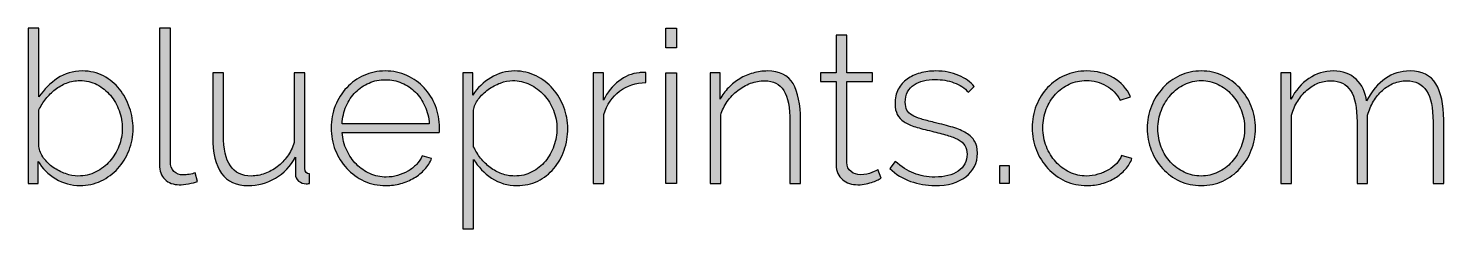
# Model space of a CAD drawing. Extents: x 65 to 351, y 40 to 244.
# Drawn here: x 290.1 to 351.1, y 41.6 to 50.3 of the extents above; entities that cross this region are included whole.
import ezdxf

# ---------------------------------------------------------------- set-up
doc = ezdxf.new("R2010")
doc.units = 0
doc.header["$MEASUREMENT"] = 0
doc.layers.add('COPYRIGHT_NOTICE', color=7, linetype='CONTINUOUS')

# ---------------------------------------------------------------- blocks, each defined once
blk = doc.blocks.new('BLOCK_4')
at = {"layer": 'COPYRIGHT_NOTICE'}
h = blk.add_hatch(color=7, dxfattribs=at)
h.dxf.hatch_style = 2
edge = h.paths.add_edge_path()
edge.add_spline(control_points=[(292.352, 43.491), (291.979, 43.491), (291.631, 43.588), (291.307, 43.784), (290.982, 43.98), (290.729, 44.231), (290.545, 44.536), (290.545, 44.536), (290.545, 43.583), (290.545, 43.583), (290.545, 43.583), (290.124, 43.583), (290.124, 43.583), (290.124, 43.583), (290.124, 50.278), (290.124, 50.278), (290.124, 50.278), (290.582, 50.278), (290.582, 50.278), (290.582, 50.278), (290.582, 47.316), (290.582, 47.316), (290.808, 47.646), (291.076, 47.915), (291.384, 48.123), (291.693, 48.331), (292.05, 48.435), (292.453, 48.435), (292.789, 48.435), (293.094, 48.363), (293.366, 48.219), (293.638, 48.075), (293.867, 47.886), (294.054, 47.651), (294.24, 47.415), (294.384, 47.149), (294.485, 46.852), (294.586, 46.556), (294.636, 46.255), (294.636, 45.949), (294.636, 45.619), (294.578, 45.305), (294.462, 45.009), (294.345, 44.712), (294.185, 44.452), (293.98, 44.229), (293.775, 44.006), (293.534, 43.827), (293.256, 43.692), (292.977, 43.558), (292.676, 43.491), (292.352, 43.491)], knot_values=[0, 0, 0, 0, 1, 1, 1, 2, 2, 2, 3, 3, 3, 4, 4, 4, 5, 5, 5, 6, 6, 6, 7, 7, 7, 8, 8, 8, 9, 9, 9, 10, 10, 10, 11, 11, 11, 12, 12, 12, 13, 13, 13, 14, 14, 14, 15, 15, 15, 16, 16, 16, 17, 17, 17, 17], degree=3, periodic=1)
edge = h.paths.add_edge_path()
edge.add_spline(control_points=[(292.261, 43.904), (292.542, 43.904), (292.799, 43.961), (293.031, 44.078), (293.263, 44.194), (293.464, 44.348), (293.632, 44.541), (293.8, 44.734), (293.931, 44.952), (294.026, 45.197), (294.121, 45.441), (294.168, 45.692), (294.168, 45.949), (294.168, 46.218), (294.124, 46.476), (294.035, 46.724), (293.947, 46.972), (293.821, 47.192), (293.659, 47.385), (293.497, 47.577), (293.305, 47.731), (293.081, 47.848), (292.858, 47.964), (292.612, 48.022), (292.343, 48.022), (292.141, 48.022), (291.952, 47.987), (291.774, 47.916), (291.597, 47.846), (291.433, 47.753), (291.284, 47.637), (291.134, 47.52), (290.999, 47.386), (290.88, 47.233), (290.761, 47.08), (290.661, 46.921), (290.582, 46.756), (290.582, 46.756), (290.582, 45.179), (290.582, 45.179), (290.6, 45.001), (290.668, 44.834), (290.784, 44.679), (290.9, 44.523), (291.039, 44.388), (291.201, 44.275), (291.363, 44.162), (291.539, 44.072), (291.729, 44.005), (291.918, 43.937), (292.096, 43.904), (292.261, 43.904)], knot_values=[0, 0, 0, 0, 1, 1, 1, 2, 2, 2, 3, 3, 3, 4, 4, 4, 5, 5, 5, 6, 6, 6, 7, 7, 7, 8, 8, 8, 9, 9, 9, 10, 10, 10, 11, 11, 11, 12, 12, 12, 13, 13, 13, 14, 14, 14, 15, 15, 15, 16, 16, 16, 17, 17, 17, 17], degree=3, periodic=1)
h = blk.add_hatch(color=7, dxfattribs=at)
h.dxf.hatch_style = 2
edge = h.paths.add_edge_path()
edge.add_spline(control_points=[(295.774, 50.278), (295.774, 50.278), (296.241, 50.278), (296.241, 50.278), (296.241, 50.278), (296.241, 44.527), (296.241, 44.527), (296.241, 44.35), (296.292, 44.209), (296.393, 44.105), (296.494, 44.001), (296.633, 43.949), (296.81, 43.949), (296.877, 43.949), (296.958, 43.957), (297.053, 43.973), (297.148, 43.988), (297.235, 44.01), (297.315, 44.041), (297.315, 44.041), (297.406, 43.674), (297.406, 43.674), (297.302, 43.631), (297.174, 43.596), (297.021, 43.569), (296.868, 43.541), (296.737, 43.527), (296.627, 43.527), (296.37, 43.527), (296.163, 43.606), (296.007, 43.761), (295.851, 43.917), (295.774, 44.127), (295.774, 44.39), (295.774, 44.39), (295.774, 50.278), (295.774, 50.278)], knot_values=[0, 0, 0, 0, 1, 1, 1, 2, 2, 2, 3, 3, 3, 4, 4, 4, 5, 5, 5, 6, 6, 6, 7, 7, 7, 8, 8, 8, 9, 9, 9, 10, 10, 10, 11, 11, 11, 12, 12, 12, 12], degree=3, periodic=1)
h = blk.add_hatch(color=7, dxfattribs=at)
h.dxf.hatch_style = 2
h.paths.add_polyline_path([(317.585, 49.434), (317.585, 50.278), (318.043, 50.278), (318.043, 49.434)])
h.paths.add_polyline_path([(317.585, 43.583), (317.585, 48.352), (318.043, 48.352), (318.043, 43.583)])
h = blk.add_hatch(color=7, dxfattribs=at)
h.dxf.hatch_style = 2
edge = h.paths.add_edge_path()
edge.add_spline(control_points=[(326.848, 43.812), (326.824, 43.8), (326.782, 43.776), (326.725, 43.743), (326.666, 43.709), (326.593, 43.677), (326.504, 43.647), (326.416, 43.616), (326.316, 43.588), (326.206, 43.564), (326.096, 43.54), (325.977, 43.527), (325.848, 43.527), (325.72, 43.527), (325.599, 43.546), (325.486, 43.583), (325.373, 43.619), (325.274, 43.674), (325.188, 43.748), (325.103, 43.821), (325.035, 43.909), (324.987, 44.014), (324.937, 44.118), (324.913, 44.24), (324.913, 44.38), (324.913, 44.38), (324.913, 47.976), (324.913, 47.976), (324.913, 47.976), (324.243, 47.976), (324.243, 47.976), (324.243, 47.976), (324.243, 48.352), (324.243, 48.352), (324.243, 48.352), (324.913, 48.352), (324.913, 48.352), (324.913, 48.352), (324.913, 49.985), (324.913, 49.985), (324.913, 49.985), (325.372, 49.985), (325.372, 49.985), (325.372, 49.985), (325.372, 48.352), (325.372, 48.352), (325.372, 48.352), (326.481, 48.352), (326.481, 48.352), (326.481, 48.352), (326.481, 47.976), (326.481, 47.976), (326.481, 47.976), (325.372, 47.976), (325.372, 47.976), (325.372, 47.976), (325.372, 44.491), (325.372, 44.491), (325.372, 44.313), (325.433, 44.18), (325.555, 44.092), (325.677, 44.003), (325.815, 43.959), (325.968, 43.959), (326.157, 43.959), (326.321, 43.991), (326.459, 44.055), (326.596, 44.119), (326.68, 44.16), (326.711, 44.179), (326.711, 44.179), (326.848, 43.812), (326.848, 43.812)], knot_values=[0, 0, 0, 0, 1, 1, 1, 2, 2, 2, 3, 3, 3, 4, 4, 4, 5, 5, 5, 6, 6, 6, 7, 7, 7, 8, 8, 8, 9, 9, 9, 10, 10, 10, 11, 11, 11, 12, 12, 12, 13, 13, 13, 14, 14, 14, 15, 15, 15, 16, 16, 16, 17, 17, 17, 18, 18, 18, 19, 19, 19, 20, 20, 20, 21, 21, 21, 22, 22, 22, 23, 23, 23, 24, 24, 24, 24], degree=3, periodic=1)
h = blk.add_hatch(color=7, dxfattribs=at)
h.dxf.hatch_style = 2
edge = h.paths.add_edge_path()
edge.add_spline(control_points=[(299.589, 43.491), (298.574, 43.491), (298.067, 44.194), (298.067, 45.6), (298.067, 45.6), (298.067, 48.352), (298.067, 48.352), (298.067, 48.352), (298.525, 48.352), (298.525, 48.352), (298.525, 48.352), (298.525, 45.665), (298.525, 45.665), (298.525, 44.491), (298.925, 43.904), (299.726, 43.904), (299.928, 43.904), (300.124, 43.939), (300.313, 44.009), (300.503, 44.079), (300.68, 44.177), (300.846, 44.303), (301.011, 44.428), (301.156, 44.579), (301.281, 44.757), (301.407, 44.934), (301.506, 45.129), (301.58, 45.344), (301.58, 45.344), (301.58, 48.352), (301.58, 48.352), (301.58, 48.352), (302.038, 48.352), (302.038, 48.352), (302.038, 48.352), (302.038, 44.225), (302.038, 44.225), (302.038, 44.072), (302.102, 43.995), (302.231, 43.995), (302.231, 43.995), (302.231, 43.583), (302.231, 43.583), (302.2, 43.577), (302.172, 43.573), (302.148, 43.573), (302.124, 43.573), (302.105, 43.573), (302.093, 43.573), (301.971, 43.573), (301.862, 43.611), (301.767, 43.688), (301.673, 43.764), (301.625, 43.867), (301.625, 43.995), (301.625, 43.995), (301.625, 44.711), (301.625, 44.711), (301.417, 44.326), (301.131, 44.026), (300.767, 43.812), (300.404, 43.598), (300.011, 43.491), (299.589, 43.491)], knot_values=[0, 0, 0, 0, 1, 1, 1, 2, 2, 2, 3, 3, 3, 4, 4, 4, 5, 5, 5, 6, 6, 6, 7, 7, 7, 8, 8, 8, 9, 9, 9, 10, 10, 10, 11, 11, 11, 12, 12, 12, 13, 13, 13, 14, 14, 14, 15, 15, 15, 16, 16, 16, 17, 17, 17, 18, 18, 18, 19, 19, 19, 20, 20, 20, 21, 21, 21, 21], degree=3, periodic=1)
h = blk.add_hatch(color=7, dxfattribs=at)
h.dxf.hatch_style = 2
edge = h.paths.add_edge_path()
edge.add_spline(control_points=[(305.523, 43.491), (305.187, 43.491), (304.875, 43.557), (304.588, 43.688), (304.3, 43.82), (304.051, 44), (303.84, 44.229), (303.629, 44.459), (303.464, 44.723), (303.345, 45.023), (303.226, 45.322), (303.166, 45.643), (303.166, 45.985), (303.166, 46.322), (303.226, 46.638), (303.345, 46.935), (303.464, 47.232), (303.628, 47.491), (303.836, 47.715), (304.043, 47.938), (304.29, 48.114), (304.574, 48.242), (304.858, 48.371), (305.166, 48.435), (305.496, 48.435), (305.832, 48.435), (306.144, 48.369), (306.431, 48.238), (306.719, 48.106), (306.966, 47.929), (307.174, 47.705), (307.382, 47.482), (307.544, 47.222), (307.66, 46.926), (307.777, 46.629), (307.835, 46.316), (307.835, 45.985), (307.835, 45.955), (307.835, 45.917), (307.835, 45.871), (307.835, 45.825), (307.832, 45.796), (307.825, 45.784), (307.825, 45.784), (303.643, 45.784), (303.643, 45.784), (303.661, 45.509), (303.725, 45.253), (303.836, 45.018), (303.946, 44.782), (304.085, 44.579), (304.253, 44.408), (304.421, 44.237), (304.615, 44.102), (304.835, 44.005), (305.056, 43.907), (305.291, 43.858), (305.542, 43.858), (305.707, 43.858), (305.869, 43.881), (306.028, 43.926), (306.187, 43.973), (306.335, 44.035), (306.473, 44.114), (306.61, 44.194), (306.732, 44.29), (306.84, 44.404), (306.946, 44.516), (307.031, 44.64), (307.092, 44.775), (307.092, 44.775), (307.495, 44.665), (307.495, 44.665), (307.428, 44.494), (307.329, 44.336), (307.197, 44.192), (307.066, 44.049), (306.913, 43.925), (306.739, 43.821), (306.564, 43.717), (306.373, 43.636), (306.165, 43.578), (305.958, 43.52), (305.744, 43.491), (305.523, 43.491)], knot_values=[0, 0, 0, 0, 1, 1, 1, 2, 2, 2, 3, 3, 3, 4, 4, 4, 5, 5, 5, 6, 6, 6, 7, 7, 7, 8, 8, 8, 9, 9, 9, 10, 10, 10, 11, 11, 11, 12, 12, 12, 13, 13, 13, 14, 14, 14, 15, 15, 15, 16, 16, 16, 17, 17, 17, 18, 18, 18, 19, 19, 19, 20, 20, 20, 21, 21, 21, 22, 22, 22, 23, 23, 23, 24, 24, 24, 25, 25, 25, 26, 26, 26, 27, 27, 27, 28, 28, 28, 28], degree=3, periodic=1)
edge = h.paths.add_edge_path()
edge.add_spline(control_points=[(307.394, 46.151), (307.376, 46.432), (307.313, 46.689), (307.206, 46.921), (307.099, 47.153), (306.962, 47.354), (306.794, 47.522), (306.626, 47.69), (306.431, 47.821), (306.211, 47.916), (305.991, 48.011), (305.756, 48.059), (305.505, 48.059), (305.254, 48.059), (305.019, 48.011), (304.799, 47.916), (304.578, 47.821), (304.385, 47.69), (304.216, 47.522), (304.048, 47.354), (303.914, 47.152), (303.813, 46.917), (303.712, 46.681), (303.652, 46.426), (303.634, 46.151), (303.634, 46.151), (307.394, 46.151), (307.394, 46.151)], knot_values=[0, 0, 0, 0, 1, 1, 1, 2, 2, 2, 3, 3, 3, 4, 4, 4, 5, 5, 5, 6, 6, 6, 7, 7, 7, 8, 8, 8, 9, 9, 9, 9], degree=3, periodic=1)
h = blk.add_hatch(color=7, dxfattribs=at)
h.dxf.hatch_style = 2
edge = h.paths.add_edge_path()
edge.add_spline(control_points=[(311.173, 43.491), (310.764, 43.491), (310.398, 43.599), (310.078, 43.816), (309.756, 44.033), (309.498, 44.298), (309.302, 44.61), (309.302, 44.61), (309.302, 41.629), (309.302, 41.629), (309.302, 41.629), (308.844, 41.629), (308.844, 41.629), (308.844, 41.629), (308.844, 48.352), (308.844, 48.352), (308.844, 48.352), (309.266, 48.352), (309.266, 48.352), (309.266, 48.352), (309.266, 47.398), (309.266, 47.398), (309.461, 47.704), (309.72, 47.953), (310.041, 48.146), (310.362, 48.338), (310.706, 48.435), (311.072, 48.435), (311.403, 48.435), (311.708, 48.364), (311.99, 48.224), (312.271, 48.083), (312.513, 47.898), (312.714, 47.669), (312.916, 47.439), (313.073, 47.175), (313.187, 46.875), (313.3, 46.576), (313.357, 46.27), (313.357, 45.958), (313.357, 45.628), (313.305, 45.313), (313.201, 45.013), (313.096, 44.714), (312.948, 44.451), (312.756, 44.225), (312.563, 43.998), (312.332, 43.82), (312.063, 43.688), (311.794, 43.557), (311.498, 43.491), (311.173, 43.491)], knot_values=[0, 0, 0, 0, 1, 1, 1, 2, 2, 2, 3, 3, 3, 4, 4, 4, 5, 5, 5, 6, 6, 6, 7, 7, 7, 8, 8, 8, 9, 9, 9, 10, 10, 10, 11, 11, 11, 12, 12, 12, 13, 13, 13, 14, 14, 14, 15, 15, 15, 16, 16, 16, 17, 17, 17, 17], degree=3, periodic=1)
edge = h.paths.add_edge_path()
edge.add_spline(control_points=[(311.064, 43.904), (311.338, 43.904), (311.589, 43.961), (311.816, 44.078), (312.042, 44.194), (312.234, 44.348), (312.393, 44.541), (312.552, 44.734), (312.674, 44.954), (312.76, 45.201), (312.846, 45.449), (312.889, 45.701), (312.889, 45.958), (312.889, 46.233), (312.84, 46.495), (312.742, 46.742), (312.644, 46.99), (312.508, 47.208), (312.334, 47.398), (312.159, 47.588), (311.956, 47.739), (311.724, 47.852), (311.491, 47.965), (311.244, 48.022), (310.981, 48.022), (310.816, 48.022), (310.64, 47.987), (310.453, 47.916), (310.267, 47.846), (310.091, 47.751), (309.926, 47.632), (309.761, 47.513), (309.62, 47.377), (309.504, 47.224), (309.388, 47.071), (309.321, 46.909), (309.302, 46.738), (309.302, 46.738), (309.302, 45.169), (309.302, 45.169), (309.382, 44.992), (309.483, 44.827), (309.605, 44.674), (309.727, 44.521), (309.865, 44.387), (310.018, 44.271), (310.171, 44.154), (310.336, 44.064), (310.513, 44), (310.69, 43.936), (310.874, 43.904), (311.064, 43.904)], knot_values=[0, 0, 0, 0, 1, 1, 1, 2, 2, 2, 3, 3, 3, 4, 4, 4, 5, 5, 5, 6, 6, 6, 7, 7, 7, 8, 8, 8, 9, 9, 9, 10, 10, 10, 11, 11, 11, 12, 12, 12, 13, 13, 13, 14, 14, 14, 15, 15, 15, 16, 16, 16, 17, 17, 17, 17], degree=3, periodic=1)
h = blk.add_hatch(color=7, dxfattribs=at)
h.dxf.hatch_style = 2
edge = h.paths.add_edge_path()
edge.add_spline(control_points=[(316.713, 47.939), (316.286, 47.927), (315.911, 47.8), (315.59, 47.559), (315.269, 47.317), (315.044, 46.986), (314.916, 46.564), (314.916, 46.564), (314.916, 43.583), (314.916, 43.583), (314.916, 43.583), (314.457, 43.583), (314.457, 43.583), (314.457, 43.583), (314.457, 48.352), (314.457, 48.352), (314.457, 48.352), (314.898, 48.352), (314.898, 48.352), (314.898, 48.352), (314.898, 47.178), (314.898, 47.178), (315.063, 47.514), (315.281, 47.788), (315.553, 47.999), (315.825, 48.21), (316.117, 48.331), (316.429, 48.361), (316.49, 48.367), (316.545, 48.371), (316.594, 48.371), (316.643, 48.371), (316.683, 48.371), (316.713, 48.371), (316.713, 48.371), (316.713, 47.939), (316.713, 47.939)], knot_values=[0, 0, 0, 0, 1, 1, 1, 2, 2, 2, 3, 3, 3, 4, 4, 4, 5, 5, 5, 6, 6, 6, 7, 7, 7, 8, 8, 8, 9, 9, 9, 10, 10, 10, 11, 11, 11, 12, 12, 12, 12], degree=3, periodic=1)
h = blk.add_hatch(color=7, dxfattribs=at)
h.dxf.hatch_style = 2
edge = h.paths.add_edge_path()
edge.add_spline(control_points=[(323.381, 43.583), (323.381, 43.583), (322.923, 43.583), (322.923, 43.583), (322.923, 43.583), (322.923, 46.242), (322.923, 46.242), (322.923, 46.86), (322.836, 47.309), (322.661, 47.591), (322.487, 47.872), (322.21, 48.013), (321.831, 48.013), (321.63, 48.013), (321.429, 47.976), (321.231, 47.903), (321.032, 47.829), (320.847, 47.725), (320.676, 47.591), (320.504, 47.456), (320.355, 47.299), (320.226, 47.119), (320.098, 46.938), (320.003, 46.744), (319.942, 46.536), (319.942, 46.536), (319.942, 43.583), (319.942, 43.583), (319.942, 43.583), (319.483, 43.583), (319.483, 43.583), (319.483, 43.583), (319.483, 48.352), (319.483, 48.352), (319.483, 48.352), (319.914, 48.352), (319.914, 48.352), (319.914, 48.352), (319.914, 47.215), (319.914, 47.215), (320.012, 47.398), (320.133, 47.565), (320.277, 47.715), (320.42, 47.864), (320.582, 47.993), (320.763, 48.1), (320.943, 48.207), (321.134, 48.289), (321.336, 48.347), (321.538, 48.406), (321.746, 48.435), (321.96, 48.435), (322.48, 48.435), (322.846, 48.253), (323.06, 47.889), (323.274, 47.525), (323.381, 47.004), (323.381, 46.325), (323.381, 46.325), (323.381, 43.583), (323.381, 43.583)], knot_values=[0, 0, 0, 0, 1, 1, 1, 2, 2, 2, 3, 3, 3, 4, 4, 4, 5, 5, 5, 6, 6, 6, 7, 7, 7, 8, 8, 8, 9, 9, 9, 10, 10, 10, 11, 11, 11, 12, 12, 12, 13, 13, 13, 14, 14, 14, 15, 15, 15, 16, 16, 16, 17, 17, 17, 18, 18, 18, 19, 19, 19, 20, 20, 20, 20], degree=3, periodic=1)
h = blk.add_hatch(color=7, dxfattribs=at)
h.dxf.hatch_style = 2
edge = h.paths.add_edge_path()
edge.add_spline(control_points=[(329.169, 43.491), (328.802, 43.491), (328.45, 43.552), (328.114, 43.674), (327.778, 43.796), (327.484, 43.98), (327.233, 44.225), (327.233, 44.225), (327.463, 44.536), (327.463, 44.536), (327.72, 44.304), (327.985, 44.133), (328.261, 44.023), (328.536, 43.913), (328.838, 43.858), (329.169, 43.858), (329.584, 43.858), (329.919, 43.945), (330.173, 44.119), (330.427, 44.293), (330.554, 44.536), (330.554, 44.848), (330.554, 44.995), (330.522, 45.119), (330.457, 45.22), (330.393, 45.321), (330.297, 45.406), (330.169, 45.477), (330.04, 45.547), (329.881, 45.61), (329.691, 45.665), (329.502, 45.72), (329.282, 45.778), (329.031, 45.839), (328.762, 45.9), (328.528, 45.961), (328.33, 46.022), (328.131, 46.083), (327.967, 46.157), (327.839, 46.242), (327.71, 46.328), (327.614, 46.432), (327.55, 46.554), (327.486, 46.677), (327.454, 46.833), (327.454, 47.022), (327.454, 47.261), (327.499, 47.468), (327.591, 47.646), (327.683, 47.823), (327.81, 47.97), (327.972, 48.086), (328.134, 48.202), (328.32, 48.289), (328.531, 48.347), (328.742, 48.406), (328.967, 48.435), (329.205, 48.435), (329.579, 48.435), (329.909, 48.372), (330.196, 48.246), (330.484, 48.121), (330.706, 47.961), (330.866, 47.765), (330.866, 47.765), (330.609, 47.518), (330.609, 47.518), (330.45, 47.701), (330.243, 47.839), (329.989, 47.93), (329.736, 48.022), (329.465, 48.068), (329.178, 48.068), (329, 48.068), (328.834, 48.049), (328.678, 48.013), (328.522, 47.976), (328.386, 47.918), (328.27, 47.839), (328.154, 47.759), (328.062, 47.656), (327.995, 47.531), (327.927, 47.406), (327.894, 47.257), (327.894, 47.086), (327.894, 46.946), (327.917, 46.833), (327.963, 46.747), (328.009, 46.661), (328.082, 46.588), (328.183, 46.527), (328.283, 46.466), (328.413, 46.412), (328.573, 46.366), (328.731, 46.32), (328.921, 46.27), (329.141, 46.215), (329.441, 46.142), (329.707, 46.071), (329.939, 46.004), (330.171, 45.937), (330.366, 45.854), (330.522, 45.756), (330.677, 45.659), (330.797, 45.542), (330.879, 45.408), (330.962, 45.273), (331.003, 45.102), (331.003, 44.894), (331.003, 44.466), (330.837, 44.125), (330.503, 43.872), (330.17, 43.618), (329.725, 43.491), (329.169, 43.491)], knot_values=[0, 0, 0, 0, 1, 1, 1, 2, 2, 2, 3, 3, 3, 4, 4, 4, 5, 5, 5, 6, 6, 6, 7, 7, 7, 8, 8, 8, 9, 9, 9, 10, 10, 10, 11, 11, 11, 12, 12, 12, 13, 13, 13, 14, 14, 14, 15, 15, 15, 16, 16, 16, 17, 17, 17, 18, 18, 18, 19, 19, 19, 20, 20, 20, 21, 21, 21, 22, 22, 22, 23, 23, 23, 24, 24, 24, 25, 25, 25, 26, 26, 26, 27, 27, 27, 28, 28, 28, 29, 29, 29, 30, 30, 30, 31, 31, 31, 32, 32, 32, 33, 33, 33, 34, 34, 34, 35, 35, 35, 36, 36, 36, 37, 37, 37, 38, 38, 38, 38], degree=3, periodic=1)
h = blk.add_hatch(color=7, dxfattribs=at)
h.dxf.hatch_style = 2
edge = h.paths.add_edge_path()
edge.add_spline(control_points=[(333.36, 45.985), (333.36, 46.322), (333.418, 46.64), (333.534, 46.939), (333.651, 47.239), (333.813, 47.499), (334.021, 47.719), (334.228, 47.939), (334.476, 48.114), (334.764, 48.242), (335.051, 48.371), (335.366, 48.435), (335.708, 48.435), (336.142, 48.435), (336.524, 48.337), (336.855, 48.141), (337.185, 47.945), (337.433, 47.673), (337.598, 47.325), (337.598, 47.325), (337.148, 47.178), (337.148, 47.178), (337.008, 47.441), (336.807, 47.647), (336.548, 47.797), (336.287, 47.947), (336.002, 48.022), (335.69, 48.022), (335.427, 48.022), (335.182, 47.97), (334.956, 47.866), (334.73, 47.762), (334.533, 47.618), (334.365, 47.435), (334.196, 47.252), (334.063, 47.036), (333.965, 46.788), (333.868, 46.54), (333.819, 46.273), (333.819, 45.985), (333.819, 45.698), (333.869, 45.428), (333.97, 45.174), (334.071, 44.92), (334.206, 44.7), (334.374, 44.513), (334.542, 44.327), (334.741, 44.179), (334.97, 44.069), (335.199, 43.959), (335.442, 43.904), (335.699, 43.904), (335.864, 43.904), (336.028, 43.928), (336.19, 43.977), (336.352, 44.026), (336.502, 44.09), (336.639, 44.17), (336.777, 44.249), (336.896, 44.342), (336.997, 44.449), (337.098, 44.556), (337.167, 44.668), (337.204, 44.784), (337.204, 44.784), (337.653, 44.656), (337.653, 44.656), (337.592, 44.491), (337.498, 44.336), (337.373, 44.192), (337.248, 44.049), (337.099, 43.925), (336.928, 43.821), (336.757, 43.717), (336.567, 43.636), (336.359, 43.578), (336.152, 43.52), (335.938, 43.491), (335.718, 43.491), (335.381, 43.491), (335.069, 43.557), (334.782, 43.688), (334.494, 43.82), (334.245, 44), (334.034, 44.229), (333.824, 44.459), (333.658, 44.723), (333.539, 45.023), (333.42, 45.322), (333.36, 45.643), (333.36, 45.985)], knot_values=[0, 0, 0, 0, 1, 1, 1, 2, 2, 2, 3, 3, 3, 4, 4, 4, 5, 5, 5, 6, 6, 6, 7, 7, 7, 8, 8, 8, 9, 9, 9, 10, 10, 10, 11, 11, 11, 12, 12, 12, 13, 13, 13, 14, 14, 14, 15, 15, 15, 16, 16, 16, 17, 17, 17, 18, 18, 18, 19, 19, 19, 20, 20, 20, 21, 21, 21, 22, 22, 22, 23, 23, 23, 24, 24, 24, 25, 25, 25, 26, 26, 26, 27, 27, 27, 28, 28, 28, 29, 29, 29, 30, 30, 30, 30], degree=3, periodic=1)
h = blk.add_hatch(color=7, dxfattribs=at)
h.dxf.hatch_style = 2
edge = h.paths.add_edge_path()
edge.add_spline(control_points=[(340.643, 43.491), (340.307, 43.491), (339.996, 43.557), (339.712, 43.688), (339.428, 43.82), (339.181, 43.998), (338.974, 44.225), (338.766, 44.451), (338.604, 44.714), (338.488, 45.013), (338.371, 45.313), (338.313, 45.628), (338.313, 45.958), (338.313, 46.294), (338.373, 46.612), (338.492, 46.912), (338.611, 47.212), (338.775, 47.474), (338.983, 47.701), (339.191, 47.927), (339.437, 48.106), (339.721, 48.238), (340.005, 48.369), (340.313, 48.435), (340.643, 48.435), (340.973, 48.435), (341.279, 48.369), (341.56, 48.238), (341.841, 48.106), (342.088, 47.927), (342.298, 47.701), (342.51, 47.474), (342.675, 47.212), (342.794, 46.912), (342.913, 46.612), (342.973, 46.294), (342.973, 45.958), (342.973, 45.628), (342.913, 45.313), (342.794, 45.013), (342.675, 44.714), (342.511, 44.451), (342.303, 44.225), (342.095, 43.998), (341.849, 43.82), (341.565, 43.688), (341.28, 43.557), (340.973, 43.491), (340.643, 43.491)], knot_values=[0, 0, 0, 0, 1, 1, 1, 2, 2, 2, 3, 3, 3, 4, 4, 4, 5, 5, 5, 6, 6, 6, 7, 7, 7, 8, 8, 8, 9, 9, 9, 10, 10, 10, 11, 11, 11, 12, 12, 12, 13, 13, 13, 14, 14, 14, 15, 15, 15, 16, 16, 16, 16], degree=3, periodic=1)
edge = h.paths.add_edge_path()
edge.add_spline(control_points=[(338.772, 45.94), (338.772, 45.659), (338.821, 45.394), (338.919, 45.146), (339.016, 44.899), (339.149, 44.683), (339.318, 44.5), (339.486, 44.316), (339.683, 44.171), (339.909, 44.064), (340.135, 43.957), (340.377, 43.904), (340.634, 43.904), (340.891, 43.904), (341.132, 43.957), (341.358, 44.064), (341.585, 44.171), (341.783, 44.319), (341.955, 44.509), (342.126, 44.698), (342.26, 44.917), (342.358, 45.165), (342.456, 45.412), (342.505, 45.68), (342.505, 45.967), (342.505, 46.248), (342.456, 46.513), (342.358, 46.761), (342.26, 47.008), (342.126, 47.225), (341.955, 47.412), (341.783, 47.598), (341.586, 47.747), (341.363, 47.857), (341.14, 47.967), (340.9, 48.022), (340.643, 48.022), (340.386, 48.022), (340.145, 47.967), (339.918, 47.857), (339.692, 47.747), (339.495, 47.597), (339.327, 47.407), (339.159, 47.218), (339.024, 46.996), (338.923, 46.742), (338.822, 46.488), (338.772, 46.221), (338.772, 45.94)], knot_values=[0, 0, 0, 0, 1, 1, 1, 2, 2, 2, 3, 3, 3, 4, 4, 4, 5, 5, 5, 6, 6, 6, 7, 7, 7, 8, 8, 8, 9, 9, 9, 10, 10, 10, 11, 11, 11, 12, 12, 12, 13, 13, 13, 14, 14, 14, 15, 15, 15, 16, 16, 16, 16], degree=3, periodic=1)
h = blk.add_hatch(color=7, dxfattribs=at)
h.dxf.hatch_style = 2
edge = h.paths.add_edge_path()
edge.add_spline(control_points=[(351.081, 43.583), (351.081, 43.583), (350.622, 43.583), (350.622, 43.583), (350.622, 43.583), (350.622, 46.242), (350.622, 46.242), (350.622, 46.848), (350.529, 47.294), (350.342, 47.582), (350.156, 47.869), (349.87, 48.013), (349.485, 48.013), (349.289, 48.013), (349.103, 47.976), (348.925, 47.903), (348.748, 47.829), (348.586, 47.727), (348.439, 47.595), (348.293, 47.464), (348.165, 47.308), (348.059, 47.128), (347.952, 46.947), (347.867, 46.747), (347.806, 46.527), (347.806, 46.527), (347.806, 43.583), (347.806, 43.583), (347.806, 43.583), (347.348, 43.583), (347.348, 43.583), (347.348, 43.583), (347.348, 46.242), (347.348, 46.242), (347.348, 46.854), (347.256, 47.302), (347.073, 47.586), (346.889, 47.871), (346.605, 48.013), (346.22, 48.013), (346.024, 48.013), (345.839, 47.977), (345.665, 47.907), (345.49, 47.837), (345.33, 47.736), (345.183, 47.605), (345.036, 47.473), (344.906, 47.317), (344.793, 47.137), (344.68, 46.956), (344.593, 46.756), (344.532, 46.536), (344.532, 46.536), (344.532, 43.583), (344.532, 43.583), (344.532, 43.583), (344.073, 43.583), (344.073, 43.583), (344.073, 43.583), (344.073, 48.352), (344.073, 48.352), (344.073, 48.352), (344.504, 48.352), (344.504, 48.352), (344.504, 48.352), (344.504, 47.215), (344.504, 47.215), (344.7, 47.6), (344.957, 47.9), (345.275, 48.114), (345.593, 48.327), (345.944, 48.435), (346.33, 48.435), (346.733, 48.435), (347.06, 48.315), (347.311, 48.077), (347.562, 47.839), (347.711, 47.526), (347.761, 47.141), (348.213, 48.004), (348.837, 48.435), (349.632, 48.435), (350.151, 48.435), (350.523, 48.25), (350.746, 47.88), (350.969, 47.51), (351.081, 46.991), (351.081, 46.325), (351.081, 46.325), (351.081, 43.583), (351.081, 43.583)], knot_values=[0, 0, 0, 0, 1, 1, 1, 2, 2, 2, 3, 3, 3, 4, 4, 4, 5, 5, 5, 6, 6, 6, 7, 7, 7, 8, 8, 8, 9, 9, 9, 10, 10, 10, 11, 11, 11, 12, 12, 12, 13, 13, 13, 14, 14, 14, 15, 15, 15, 16, 16, 16, 17, 17, 17, 18, 18, 18, 19, 19, 19, 20, 20, 20, 21, 21, 21, 22, 22, 22, 23, 23, 23, 24, 24, 24, 25, 25, 25, 26, 26, 26, 27, 27, 27, 28, 28, 28, 29, 29, 29, 30, 30, 30, 30], degree=3, periodic=1)
h = blk.add_hatch(color=7, dxfattribs=at)
h.dxf.hatch_style = 2
h.paths.add_polyline_path([(331.966, 43.583), (331.966, 44.362), (332.37, 44.362), (332.37, 43.583)])
for points in [[(317.585, 49.434), (317.585, 50.278), (318.043, 50.278), (318.043, 49.434), (317.585, 49.434)], [(317.585, 43.583), (317.585, 48.352), (318.043, 48.352), (318.043, 43.583), (317.585, 43.583)], [(331.966, 43.583), (331.966, 44.362), (332.37, 44.362), (332.37, 43.583), (331.966, 43.583)]]:
    blk.add_lwpolyline(points, dxfattribs=at)
for points, knots in [([(292.352, 43.491), (291.979, 43.491), (291.631, 43.588), (291.307, 43.784), (290.982, 43.98), (290.729, 44.231), (290.545, 44.536), (290.545, 44.536), (290.545, 43.583), (290.545, 43.583), (290.545, 43.583), (290.124, 43.583), (290.124, 43.583), (290.124, 43.583), (290.124, 50.278), (290.124, 50.278), (290.124, 50.278), (290.582, 50.278), (290.582, 50.278), (290.582, 50.278), (290.582, 47.316), (290.582, 47.316), (290.808, 47.646), (291.076, 47.915), (291.384, 48.123), (291.693, 48.331), (292.05, 48.435), (292.453, 48.435), (292.789, 48.435), (293.094, 48.363), (293.366, 48.219), (293.638, 48.075), (293.867, 47.886), (294.054, 47.651), (294.24, 47.415), (294.384, 47.149), (294.485, 46.852), (294.586, 46.556), (294.636, 46.255), (294.636, 45.949), (294.636, 45.619), (294.578, 45.305), (294.462, 45.009), (294.345, 44.712), (294.185, 44.452), (293.98, 44.229), (293.775, 44.006), (293.534, 43.827), (293.256, 43.692), (292.977, 43.558), (292.676, 43.491), (292.352, 43.491)], [0, 0, 0, 0, 1, 1, 1, 2, 2, 2, 3, 3, 3, 4, 4, 4, 5, 5, 5, 6, 6, 6, 7, 7, 7, 8, 8, 8, 9, 9, 9, 10, 10, 10, 11, 11, 11, 12, 12, 12, 13, 13, 13, 14, 14, 14, 15, 15, 15, 16, 16, 16, 17, 17, 17, 17]), ([(295.774, 50.278), (295.774, 50.278), (296.241, 50.278), (296.241, 50.278), (296.241, 50.278), (296.241, 44.527), (296.241, 44.527), (296.241, 44.35), (296.292, 44.209), (296.393, 44.105), (296.494, 44.001), (296.633, 43.949), (296.81, 43.949), (296.877, 43.949), (296.958, 43.957), (297.053, 43.973), (297.148, 43.988), (297.235, 44.01), (297.315, 44.041), (297.315, 44.041), (297.406, 43.674), (297.406, 43.674), (297.302, 43.631), (297.174, 43.596), (297.021, 43.569), (296.868, 43.541), (296.737, 43.527), (296.627, 43.527), (296.37, 43.527), (296.163, 43.606), (296.007, 43.761), (295.851, 43.917), (295.774, 44.127), (295.774, 44.39), (295.774, 44.39), (295.774, 50.278), (295.774, 50.278)], [0, 0, 0, 0, 1, 1, 1, 2, 2, 2, 3, 3, 3, 4, 4, 4, 5, 5, 5, 6, 6, 6, 7, 7, 7, 8, 8, 8, 9, 9, 9, 10, 10, 10, 11, 11, 11, 12, 12, 12, 12]), ([(326.848, 43.812), (326.824, 43.8), (326.782, 43.776), (326.725, 43.743), (326.666, 43.709), (326.593, 43.677), (326.504, 43.647), (326.416, 43.616), (326.316, 43.588), (326.206, 43.564), (326.096, 43.54), (325.977, 43.527), (325.848, 43.527), (325.72, 43.527), (325.599, 43.546), (325.486, 43.583), (325.373, 43.619), (325.274, 43.674), (325.188, 43.748), (325.103, 43.821), (325.035, 43.909), (324.987, 44.014), (324.937, 44.118), (324.913, 44.24), (324.913, 44.38), (324.913, 44.38), (324.913, 47.976), (324.913, 47.976), (324.913, 47.976), (324.243, 47.976), (324.243, 47.976), (324.243, 47.976), (324.243, 48.352), (324.243, 48.352), (324.243, 48.352), (324.913, 48.352), (324.913, 48.352), (324.913, 48.352), (324.913, 49.985), (324.913, 49.985), (324.913, 49.985), (325.372, 49.985), (325.372, 49.985), (325.372, 49.985), (325.372, 48.352), (325.372, 48.352), (325.372, 48.352), (326.481, 48.352), (326.481, 48.352), (326.481, 48.352), (326.481, 47.976), (326.481, 47.976), (326.481, 47.976), (325.372, 47.976), (325.372, 47.976), (325.372, 47.976), (325.372, 44.491), (325.372, 44.491), (325.372, 44.313), (325.433, 44.18), (325.555, 44.092), (325.677, 44.003), (325.815, 43.959), (325.968, 43.959), (326.157, 43.959), (326.321, 43.991), (326.459, 44.055), (326.596, 44.119), (326.68, 44.16), (326.711, 44.179), (326.711, 44.179), (326.848, 43.812), (326.848, 43.812)], [0, 0, 0, 0, 1, 1, 1, 2, 2, 2, 3, 3, 3, 4, 4, 4, 5, 5, 5, 6, 6, 6, 7, 7, 7, 8, 8, 8, 9, 9, 9, 10, 10, 10, 11, 11, 11, 12, 12, 12, 13, 13, 13, 14, 14, 14, 15, 15, 15, 16, 16, 16, 17, 17, 17, 18, 18, 18, 19, 19, 19, 20, 20, 20, 21, 21, 21, 22, 22, 22, 23, 23, 23, 24, 24, 24, 24]), ([(299.589, 43.491), (298.574, 43.491), (298.067, 44.194), (298.067, 45.6), (298.067, 45.6), (298.067, 48.352), (298.067, 48.352), (298.067, 48.352), (298.525, 48.352), (298.525, 48.352), (298.525, 48.352), (298.525, 45.665), (298.525, 45.665), (298.525, 44.491), (298.925, 43.904), (299.726, 43.904), (299.928, 43.904), (300.124, 43.939), (300.313, 44.009), (300.503, 44.079), (300.68, 44.177), (300.846, 44.303), (301.011, 44.428), (301.156, 44.579), (301.281, 44.757), (301.407, 44.934), (301.506, 45.129), (301.58, 45.344), (301.58, 45.344), (301.58, 48.352), (301.58, 48.352), (301.58, 48.352), (302.038, 48.352), (302.038, 48.352), (302.038, 48.352), (302.038, 44.225), (302.038, 44.225), (302.038, 44.072), (302.102, 43.995), (302.231, 43.995), (302.231, 43.995), (302.231, 43.583), (302.231, 43.583), (302.2, 43.577), (302.172, 43.573), (302.148, 43.573), (302.124, 43.573), (302.105, 43.573), (302.093, 43.573), (301.971, 43.573), (301.862, 43.611), (301.767, 43.688), (301.673, 43.764), (301.625, 43.867), (301.625, 43.995), (301.625, 43.995), (301.625, 44.711), (301.625, 44.711), (301.417, 44.326), (301.131, 44.026), (300.767, 43.812), (300.404, 43.598), (300.011, 43.491), (299.589, 43.491)], [0, 0, 0, 0, 1, 1, 1, 2, 2, 2, 3, 3, 3, 4, 4, 4, 5, 5, 5, 6, 6, 6, 7, 7, 7, 8, 8, 8, 9, 9, 9, 10, 10, 10, 11, 11, 11, 12, 12, 12, 13, 13, 13, 14, 14, 14, 15, 15, 15, 16, 16, 16, 17, 17, 17, 18, 18, 18, 19, 19, 19, 20, 20, 20, 21, 21, 21, 21]), ([(305.523, 43.491), (305.187, 43.491), (304.875, 43.557), (304.588, 43.688), (304.3, 43.82), (304.051, 44), (303.84, 44.229), (303.629, 44.459), (303.464, 44.723), (303.345, 45.023), (303.226, 45.322), (303.166, 45.643), (303.166, 45.985), (303.166, 46.322), (303.226, 46.638), (303.345, 46.935), (303.464, 47.232), (303.628, 47.491), (303.836, 47.715), (304.043, 47.938), (304.29, 48.114), (304.574, 48.242), (304.858, 48.371), (305.166, 48.435), (305.496, 48.435), (305.832, 48.435), (306.144, 48.369), (306.431, 48.238), (306.719, 48.106), (306.966, 47.929), (307.174, 47.705), (307.382, 47.482), (307.544, 47.222), (307.66, 46.926), (307.777, 46.629), (307.835, 46.316), (307.835, 45.985), (307.835, 45.955), (307.835, 45.917), (307.835, 45.871), (307.835, 45.825), (307.832, 45.796), (307.825, 45.784), (307.825, 45.784), (303.643, 45.784), (303.643, 45.784), (303.661, 45.509), (303.725, 45.253), (303.836, 45.018), (303.946, 44.782), (304.085, 44.579), (304.253, 44.408), (304.421, 44.237), (304.615, 44.102), (304.835, 44.005), (305.056, 43.907), (305.291, 43.858), (305.542, 43.858), (305.707, 43.858), (305.869, 43.881), (306.028, 43.926), (306.187, 43.973), (306.335, 44.035), (306.473, 44.114), (306.61, 44.194), (306.732, 44.29), (306.84, 44.404), (306.946, 44.516), (307.031, 44.64), (307.092, 44.775), (307.092, 44.775), (307.495, 44.665), (307.495, 44.665), (307.428, 44.494), (307.329, 44.336), (307.197, 44.192), (307.066, 44.049), (306.913, 43.925), (306.739, 43.821), (306.564, 43.717), (306.373, 43.636), (306.165, 43.578), (305.958, 43.52), (305.744, 43.491), (305.523, 43.491)], [0, 0, 0, 0, 1, 1, 1, 2, 2, 2, 3, 3, 3, 4, 4, 4, 5, 5, 5, 6, 6, 6, 7, 7, 7, 8, 8, 8, 9, 9, 9, 10, 10, 10, 11, 11, 11, 12, 12, 12, 13, 13, 13, 14, 14, 14, 15, 15, 15, 16, 16, 16, 17, 17, 17, 18, 18, 18, 19, 19, 19, 20, 20, 20, 21, 21, 21, 22, 22, 22, 23, 23, 23, 24, 24, 24, 25, 25, 25, 26, 26, 26, 27, 27, 27, 28, 28, 28, 28]), ([(311.173, 43.491), (310.764, 43.491), (310.398, 43.599), (310.078, 43.816), (309.756, 44.033), (309.498, 44.298), (309.302, 44.61), (309.302, 44.61), (309.302, 41.629), (309.302, 41.629), (309.302, 41.629), (308.844, 41.629), (308.844, 41.629), (308.844, 41.629), (308.844, 48.352), (308.844, 48.352), (308.844, 48.352), (309.266, 48.352), (309.266, 48.352), (309.266, 48.352), (309.266, 47.398), (309.266, 47.398), (309.461, 47.704), (309.72, 47.953), (310.041, 48.146), (310.362, 48.338), (310.706, 48.435), (311.072, 48.435), (311.403, 48.435), (311.708, 48.364), (311.99, 48.224), (312.271, 48.083), (312.513, 47.898), (312.714, 47.669), (312.916, 47.439), (313.073, 47.175), (313.187, 46.875), (313.3, 46.576), (313.357, 46.27), (313.357, 45.958), (313.357, 45.628), (313.305, 45.313), (313.201, 45.013), (313.096, 44.714), (312.948, 44.451), (312.756, 44.225), (312.563, 43.998), (312.332, 43.82), (312.063, 43.688), (311.794, 43.557), (311.498, 43.491), (311.173, 43.491)], [0, 0, 0, 0, 1, 1, 1, 2, 2, 2, 3, 3, 3, 4, 4, 4, 5, 5, 5, 6, 6, 6, 7, 7, 7, 8, 8, 8, 9, 9, 9, 10, 10, 10, 11, 11, 11, 12, 12, 12, 13, 13, 13, 14, 14, 14, 15, 15, 15, 16, 16, 16, 17, 17, 17, 17]), ([(316.713, 47.939), (316.286, 47.927), (315.911, 47.8), (315.59, 47.559), (315.269, 47.317), (315.044, 46.986), (314.916, 46.564), (314.916, 46.564), (314.916, 43.583), (314.916, 43.583), (314.916, 43.583), (314.457, 43.583), (314.457, 43.583), (314.457, 43.583), (314.457, 48.352), (314.457, 48.352), (314.457, 48.352), (314.898, 48.352), (314.898, 48.352), (314.898, 48.352), (314.898, 47.178), (314.898, 47.178), (315.063, 47.514), (315.281, 47.788), (315.553, 47.999), (315.825, 48.21), (316.117, 48.331), (316.429, 48.361), (316.49, 48.367), (316.545, 48.371), (316.594, 48.371), (316.643, 48.371), (316.683, 48.371), (316.713, 48.371), (316.713, 48.371), (316.713, 47.939), (316.713, 47.939)], [0, 0, 0, 0, 1, 1, 1, 2, 2, 2, 3, 3, 3, 4, 4, 4, 5, 5, 5, 6, 6, 6, 7, 7, 7, 8, 8, 8, 9, 9, 9, 10, 10, 10, 11, 11, 11, 12, 12, 12, 12]), ([(323.381, 43.583), (323.381, 43.583), (322.923, 43.583), (322.923, 43.583), (322.923, 43.583), (322.923, 46.242), (322.923, 46.242), (322.923, 46.86), (322.836, 47.309), (322.661, 47.591), (322.487, 47.872), (322.21, 48.013), (321.831, 48.013), (321.63, 48.013), (321.429, 47.976), (321.231, 47.903), (321.032, 47.829), (320.847, 47.725), (320.676, 47.591), (320.504, 47.456), (320.355, 47.299), (320.226, 47.119), (320.098, 46.938), (320.003, 46.744), (319.942, 46.536), (319.942, 46.536), (319.942, 43.583), (319.942, 43.583), (319.942, 43.583), (319.483, 43.583), (319.483, 43.583), (319.483, 43.583), (319.483, 48.352), (319.483, 48.352), (319.483, 48.352), (319.914, 48.352), (319.914, 48.352), (319.914, 48.352), (319.914, 47.215), (319.914, 47.215), (320.012, 47.398), (320.133, 47.565), (320.277, 47.715), (320.42, 47.864), (320.582, 47.993), (320.763, 48.1), (320.943, 48.207), (321.134, 48.289), (321.336, 48.347), (321.538, 48.406), (321.746, 48.435), (321.96, 48.435), (322.48, 48.435), (322.846, 48.253), (323.06, 47.889), (323.274, 47.525), (323.381, 47.004), (323.381, 46.325), (323.381, 46.325), (323.381, 43.583), (323.381, 43.583)], [0, 0, 0, 0, 1, 1, 1, 2, 2, 2, 3, 3, 3, 4, 4, 4, 5, 5, 5, 6, 6, 6, 7, 7, 7, 8, 8, 8, 9, 9, 9, 10, 10, 10, 11, 11, 11, 12, 12, 12, 13, 13, 13, 14, 14, 14, 15, 15, 15, 16, 16, 16, 17, 17, 17, 18, 18, 18, 19, 19, 19, 20, 20, 20, 20]), ([(329.169, 43.491), (328.802, 43.491), (328.45, 43.552), (328.114, 43.674), (327.778, 43.796), (327.484, 43.98), (327.233, 44.225), (327.233, 44.225), (327.463, 44.536), (327.463, 44.536), (327.72, 44.304), (327.985, 44.133), (328.261, 44.023), (328.536, 43.913), (328.838, 43.858), (329.169, 43.858), (329.584, 43.858), (329.919, 43.945), (330.173, 44.119), (330.427, 44.293), (330.554, 44.536), (330.554, 44.848), (330.554, 44.995), (330.522, 45.119), (330.457, 45.22), (330.393, 45.321), (330.297, 45.406), (330.169, 45.477), (330.04, 45.547), (329.881, 45.61), (329.691, 45.665), (329.502, 45.72), (329.282, 45.778), (329.031, 45.839), (328.762, 45.9), (328.528, 45.961), (328.33, 46.022), (328.131, 46.083), (327.967, 46.157), (327.839, 46.242), (327.71, 46.328), (327.614, 46.432), (327.55, 46.554), (327.486, 46.677), (327.454, 46.833), (327.454, 47.022), (327.454, 47.261), (327.499, 47.468), (327.591, 47.646), (327.683, 47.823), (327.81, 47.97), (327.972, 48.086), (328.134, 48.202), (328.32, 48.289), (328.531, 48.347), (328.742, 48.406), (328.967, 48.435), (329.205, 48.435), (329.579, 48.435), (329.909, 48.372), (330.196, 48.246), (330.484, 48.121), (330.706, 47.961), (330.866, 47.765), (330.866, 47.765), (330.609, 47.518), (330.609, 47.518), (330.45, 47.701), (330.243, 47.839), (329.989, 47.93), (329.736, 48.022), (329.465, 48.068), (329.178, 48.068), (329, 48.068), (328.834, 48.049), (328.678, 48.013), (328.522, 47.976), (328.386, 47.918), (328.27, 47.839), (328.154, 47.759), (328.062, 47.656), (327.995, 47.531), (327.927, 47.406), (327.894, 47.257), (327.894, 47.086), (327.894, 46.946), (327.917, 46.833), (327.963, 46.747), (328.009, 46.661), (328.082, 46.588), (328.183, 46.527), (328.283, 46.466), (328.413, 46.412), (328.573, 46.366), (328.731, 46.32), (328.921, 46.27), (329.141, 46.215), (329.441, 46.142), (329.707, 46.071), (329.939, 46.004), (330.171, 45.937), (330.366, 45.854), (330.522, 45.756), (330.677, 45.659), (330.797, 45.542), (330.879, 45.408), (330.962, 45.273), (331.003, 45.102), (331.003, 44.894), (331.003, 44.466), (330.837, 44.125), (330.503, 43.872), (330.17, 43.618), (329.725, 43.491), (329.169, 43.491)], [0, 0, 0, 0, 1, 1, 1, 2, 2, 2, 3, 3, 3, 4, 4, 4, 5, 5, 5, 6, 6, 6, 7, 7, 7, 8, 8, 8, 9, 9, 9, 10, 10, 10, 11, 11, 11, 12, 12, 12, 13, 13, 13, 14, 14, 14, 15, 15, 15, 16, 16, 16, 17, 17, 17, 18, 18, 18, 19, 19, 19, 20, 20, 20, 21, 21, 21, 22, 22, 22, 23, 23, 23, 24, 24, 24, 25, 25, 25, 26, 26, 26, 27, 27, 27, 28, 28, 28, 29, 29, 29, 30, 30, 30, 31, 31, 31, 32, 32, 32, 33, 33, 33, 34, 34, 34, 35, 35, 35, 36, 36, 36, 37, 37, 37, 38, 38, 38, 38]), ([(333.36, 45.985), (333.36, 46.322), (333.418, 46.64), (333.534, 46.939), (333.651, 47.239), (333.813, 47.499), (334.021, 47.719), (334.228, 47.939), (334.476, 48.114), (334.764, 48.242), (335.051, 48.371), (335.366, 48.435), (335.708, 48.435), (336.142, 48.435), (336.524, 48.337), (336.855, 48.141), (337.185, 47.945), (337.433, 47.673), (337.598, 47.325), (337.598, 47.325), (337.148, 47.178), (337.148, 47.178), (337.008, 47.441), (336.807, 47.647), (336.548, 47.797), (336.287, 47.947), (336.002, 48.022), (335.69, 48.022), (335.427, 48.022), (335.182, 47.97), (334.956, 47.866), (334.73, 47.762), (334.533, 47.618), (334.365, 47.435), (334.196, 47.252), (334.063, 47.036), (333.965, 46.788), (333.868, 46.54), (333.819, 46.273), (333.819, 45.985), (333.819, 45.698), (333.869, 45.428), (333.97, 45.174), (334.071, 44.92), (334.206, 44.7), (334.374, 44.513), (334.542, 44.327), (334.741, 44.179), (334.97, 44.069), (335.199, 43.959), (335.442, 43.904), (335.699, 43.904), (335.864, 43.904), (336.028, 43.928), (336.19, 43.977), (336.352, 44.026), (336.502, 44.09), (336.639, 44.17), (336.777, 44.249), (336.896, 44.342), (336.997, 44.449), (337.098, 44.556), (337.167, 44.668), (337.204, 44.784), (337.204, 44.784), (337.653, 44.656), (337.653, 44.656), (337.592, 44.491), (337.498, 44.336), (337.373, 44.192), (337.248, 44.049), (337.099, 43.925), (336.928, 43.821), (336.757, 43.717), (336.567, 43.636), (336.359, 43.578), (336.152, 43.52), (335.938, 43.491), (335.718, 43.491), (335.381, 43.491), (335.069, 43.557), (334.782, 43.688), (334.494, 43.82), (334.245, 44), (334.034, 44.229), (333.824, 44.459), (333.658, 44.723), (333.539, 45.023), (333.42, 45.322), (333.36, 45.643), (333.36, 45.985)], [0, 0, 0, 0, 1, 1, 1, 2, 2, 2, 3, 3, 3, 4, 4, 4, 5, 5, 5, 6, 6, 6, 7, 7, 7, 8, 8, 8, 9, 9, 9, 10, 10, 10, 11, 11, 11, 12, 12, 12, 13, 13, 13, 14, 14, 14, 15, 15, 15, 16, 16, 16, 17, 17, 17, 18, 18, 18, 19, 19, 19, 20, 20, 20, 21, 21, 21, 22, 22, 22, 23, 23, 23, 24, 24, 24, 25, 25, 25, 26, 26, 26, 27, 27, 27, 28, 28, 28, 29, 29, 29, 30, 30, 30, 30]), ([(340.643, 43.491), (340.307, 43.491), (339.996, 43.557), (339.712, 43.688), (339.428, 43.82), (339.181, 43.998), (338.974, 44.225), (338.766, 44.451), (338.604, 44.714), (338.488, 45.013), (338.371, 45.313), (338.313, 45.628), (338.313, 45.958), (338.313, 46.294), (338.373, 46.612), (338.492, 46.912), (338.611, 47.212), (338.775, 47.474), (338.983, 47.701), (339.191, 47.927), (339.437, 48.106), (339.721, 48.238), (340.005, 48.369), (340.313, 48.435), (340.643, 48.435), (340.973, 48.435), (341.279, 48.369), (341.56, 48.238), (341.841, 48.106), (342.088, 47.927), (342.298, 47.701), (342.51, 47.474), (342.675, 47.212), (342.794, 46.912), (342.913, 46.612), (342.973, 46.294), (342.973, 45.958), (342.973, 45.628), (342.913, 45.313), (342.794, 45.013), (342.675, 44.714), (342.511, 44.451), (342.303, 44.225), (342.095, 43.998), (341.849, 43.82), (341.565, 43.688), (341.28, 43.557), (340.973, 43.491), (340.643, 43.491)], [0, 0, 0, 0, 1, 1, 1, 2, 2, 2, 3, 3, 3, 4, 4, 4, 5, 5, 5, 6, 6, 6, 7, 7, 7, 8, 8, 8, 9, 9, 9, 10, 10, 10, 11, 11, 11, 12, 12, 12, 13, 13, 13, 14, 14, 14, 15, 15, 15, 16, 16, 16, 16]), ([(351.081, 43.583), (351.081, 43.583), (350.622, 43.583), (350.622, 43.583), (350.622, 43.583), (350.622, 46.242), (350.622, 46.242), (350.622, 46.848), (350.529, 47.294), (350.342, 47.582), (350.156, 47.869), (349.87, 48.013), (349.485, 48.013), (349.289, 48.013), (349.103, 47.976), (348.925, 47.903), (348.748, 47.829), (348.586, 47.727), (348.439, 47.595), (348.293, 47.464), (348.165, 47.308), (348.059, 47.128), (347.952, 46.947), (347.867, 46.747), (347.806, 46.527), (347.806, 46.527), (347.806, 43.583), (347.806, 43.583), (347.806, 43.583), (347.348, 43.583), (347.348, 43.583), (347.348, 43.583), (347.348, 46.242), (347.348, 46.242), (347.348, 46.854), (347.256, 47.302), (347.073, 47.586), (346.889, 47.871), (346.605, 48.013), (346.22, 48.013), (346.024, 48.013), (345.839, 47.977), (345.665, 47.907), (345.49, 47.837), (345.33, 47.736), (345.183, 47.605), (345.036, 47.473), (344.906, 47.317), (344.793, 47.137), (344.68, 46.956), (344.593, 46.756), (344.532, 46.536), (344.532, 46.536), (344.532, 43.583), (344.532, 43.583), (344.532, 43.583), (344.073, 43.583), (344.073, 43.583), (344.073, 43.583), (344.073, 48.352), (344.073, 48.352), (344.073, 48.352), (344.504, 48.352), (344.504, 48.352), (344.504, 48.352), (344.504, 47.215), (344.504, 47.215), (344.7, 47.6), (344.957, 47.9), (345.275, 48.114), (345.593, 48.327), (345.944, 48.435), (346.33, 48.435), (346.733, 48.435), (347.06, 48.315), (347.311, 48.077), (347.562, 47.839), (347.711, 47.526), (347.761, 47.141), (348.213, 48.004), (348.837, 48.435), (349.632, 48.435), (350.151, 48.435), (350.523, 48.25), (350.746, 47.88), (350.969, 47.51), (351.081, 46.991), (351.081, 46.325), (351.081, 46.325), (351.081, 43.583), (351.081, 43.583)], [0, 0, 0, 0, 1, 1, 1, 2, 2, 2, 3, 3, 3, 4, 4, 4, 5, 5, 5, 6, 6, 6, 7, 7, 7, 8, 8, 8, 9, 9, 9, 10, 10, 10, 11, 11, 11, 12, 12, 12, 13, 13, 13, 14, 14, 14, 15, 15, 15, 16, 16, 16, 17, 17, 17, 18, 18, 18, 19, 19, 19, 20, 20, 20, 21, 21, 21, 22, 22, 22, 23, 23, 23, 24, 24, 24, 25, 25, 25, 26, 26, 26, 27, 27, 27, 28, 28, 28, 29, 29, 29, 30, 30, 30, 30]), ([(292.261, 43.904), (292.542, 43.904), (292.799, 43.961), (293.031, 44.078), (293.263, 44.194), (293.464, 44.348), (293.632, 44.541), (293.8, 44.734), (293.931, 44.952), (294.026, 45.197), (294.121, 45.441), (294.168, 45.692), (294.168, 45.949), (294.168, 46.218), (294.124, 46.476), (294.035, 46.724), (293.947, 46.972), (293.821, 47.192), (293.659, 47.385), (293.497, 47.577), (293.305, 47.731), (293.081, 47.848), (292.858, 47.964), (292.612, 48.022), (292.343, 48.022), (292.141, 48.022), (291.952, 47.987), (291.774, 47.916), (291.597, 47.846), (291.433, 47.753), (291.284, 47.637), (291.134, 47.52), (290.999, 47.386), (290.88, 47.233), (290.761, 47.08), (290.661, 46.921), (290.582, 46.756), (290.582, 46.756), (290.582, 45.179), (290.582, 45.179), (290.6, 45.001), (290.668, 44.834), (290.784, 44.679), (290.9, 44.523), (291.039, 44.388), (291.201, 44.275), (291.363, 44.162), (291.539, 44.072), (291.729, 44.005), (291.918, 43.937), (292.096, 43.904), (292.261, 43.904)], [0, 0, 0, 0, 1, 1, 1, 2, 2, 2, 3, 3, 3, 4, 4, 4, 5, 5, 5, 6, 6, 6, 7, 7, 7, 8, 8, 8, 9, 9, 9, 10, 10, 10, 11, 11, 11, 12, 12, 12, 13, 13, 13, 14, 14, 14, 15, 15, 15, 16, 16, 16, 17, 17, 17, 17]), ([(307.394, 46.151), (307.376, 46.432), (307.313, 46.689), (307.206, 46.921), (307.099, 47.153), (306.962, 47.354), (306.794, 47.522), (306.626, 47.69), (306.431, 47.821), (306.211, 47.916), (305.991, 48.011), (305.756, 48.059), (305.505, 48.059), (305.254, 48.059), (305.019, 48.011), (304.799, 47.916), (304.578, 47.821), (304.385, 47.69), (304.216, 47.522), (304.048, 47.354), (303.914, 47.152), (303.813, 46.917), (303.712, 46.681), (303.652, 46.426), (303.634, 46.151), (303.634, 46.151), (307.394, 46.151), (307.394, 46.151)], [0, 0, 0, 0, 1, 1, 1, 2, 2, 2, 3, 3, 3, 4, 4, 4, 5, 5, 5, 6, 6, 6, 7, 7, 7, 8, 8, 8, 9, 9, 9, 9]), ([(311.064, 43.904), (311.338, 43.904), (311.589, 43.961), (311.816, 44.078), (312.042, 44.194), (312.234, 44.348), (312.393, 44.541), (312.552, 44.734), (312.674, 44.954), (312.76, 45.201), (312.846, 45.449), (312.889, 45.701), (312.889, 45.958), (312.889, 46.233), (312.84, 46.495), (312.742, 46.742), (312.644, 46.99), (312.508, 47.208), (312.334, 47.398), (312.159, 47.588), (311.956, 47.739), (311.724, 47.852), (311.491, 47.965), (311.244, 48.022), (310.981, 48.022), (310.816, 48.022), (310.64, 47.987), (310.453, 47.916), (310.267, 47.846), (310.091, 47.751), (309.926, 47.632), (309.761, 47.513), (309.62, 47.377), (309.504, 47.224), (309.388, 47.071), (309.321, 46.909), (309.302, 46.738), (309.302, 46.738), (309.302, 45.169), (309.302, 45.169), (309.382, 44.992), (309.483, 44.827), (309.605, 44.674), (309.727, 44.521), (309.865, 44.387), (310.018, 44.271), (310.171, 44.154), (310.336, 44.064), (310.513, 44), (310.69, 43.936), (310.874, 43.904), (311.064, 43.904)], [0, 0, 0, 0, 1, 1, 1, 2, 2, 2, 3, 3, 3, 4, 4, 4, 5, 5, 5, 6, 6, 6, 7, 7, 7, 8, 8, 8, 9, 9, 9, 10, 10, 10, 11, 11, 11, 12, 12, 12, 13, 13, 13, 14, 14, 14, 15, 15, 15, 16, 16, 16, 17, 17, 17, 17]), ([(338.772, 45.94), (338.772, 45.659), (338.821, 45.394), (338.919, 45.146), (339.016, 44.899), (339.149, 44.683), (339.318, 44.5), (339.486, 44.316), (339.683, 44.171), (339.909, 44.064), (340.135, 43.957), (340.377, 43.904), (340.634, 43.904), (340.891, 43.904), (341.132, 43.957), (341.358, 44.064), (341.585, 44.171), (341.783, 44.319), (341.955, 44.509), (342.126, 44.698), (342.26, 44.917), (342.358, 45.165), (342.456, 45.412), (342.505, 45.68), (342.505, 45.967), (342.505, 46.248), (342.456, 46.513), (342.358, 46.761), (342.26, 47.008), (342.126, 47.225), (341.955, 47.412), (341.783, 47.598), (341.586, 47.747), (341.363, 47.857), (341.14, 47.967), (340.9, 48.022), (340.643, 48.022), (340.386, 48.022), (340.145, 47.967), (339.918, 47.857), (339.692, 47.747), (339.495, 47.597), (339.327, 47.407), (339.159, 47.218), (339.024, 46.996), (338.923, 46.742), (338.822, 46.488), (338.772, 46.221), (338.772, 45.94)], [0, 0, 0, 0, 1, 1, 1, 2, 2, 2, 3, 3, 3, 4, 4, 4, 5, 5, 5, 6, 6, 6, 7, 7, 7, 8, 8, 8, 9, 9, 9, 10, 10, 10, 11, 11, 11, 12, 12, 12, 13, 13, 13, 14, 14, 14, 15, 15, 15, 16, 16, 16, 16])]:
    blk.add_open_spline(points, degree=3, knots=knots, dxfattribs=at)

msp = doc.modelspace()

# ---------------------------------------------------------------- block references
at = {"layer": 'COPYRIGHT_NOTICE'}
msp.add_blockref('BLOCK_4', (0, 0), dxfattribs=at)

doc.saveas('drawing.dxf')
